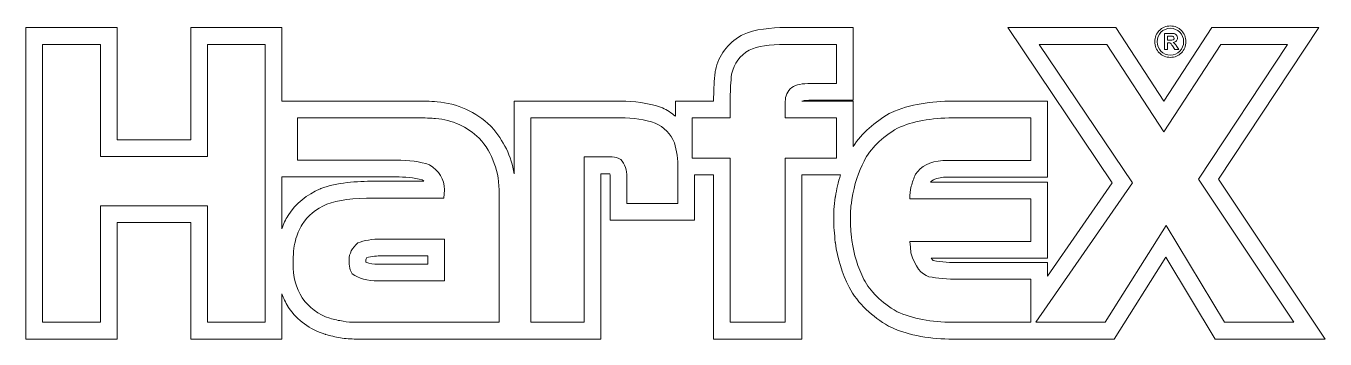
# Model space of a CAD drawing. Header units: millimetres. Extents: x -206 to 294, y 18 to 138.
import ezdxf

# ---------------------------------------------------------------- set-up
doc = ezdxf.new("R2010")
doc.units = ezdxf.units.MM
doc.header["$MEASUREMENT"] = 0
doc.layers.add('Layer 1', color=7, linetype='Continuous')

msp = doc.modelspace()

# ---------------------------------------------------------------- linework, layer by layer
at = {"layer": 'Layer 1', "lineweight": 9}
for points, knots in [([(187.2632, 42.0196), (187.2632, 42.0196), (212.2214, 78.068), (212.2214, 78.068), (212.2214, 78.068), (212.2214, 78.068), (172.0314, 137.8408), (172.0314, 137.8408), (172.0314, 137.8408), (172.0314, 137.8408), (213.6428, 137.8408), (213.6428, 137.8408), (213.6428, 137.8408), (213.6428, 137.8408), (232.1136, 109.4568), (232.1136, 109.4568), (232.1136, 109.4568), (232.1136, 109.4568), (250.5432, 137.8408), (250.5432, 137.8408), (250.5432, 137.8408), (250.5432, 137.8408), (291.6756, 137.8408), (291.6756, 137.8408), (291.6756, 137.8408), (291.6756, 137.8408), (253.1073, 79.4924), (253.1073, 79.4924), (253.1073, 79.4924), (253.1073, 79.4924), (294.107, 17.8408), (294.107, 17.8408), (294.107, 17.8408), (294.107, 17.8408), (251.8297, 17.8408), (251.8297, 17.8408), (251.8297, 17.8408), (251.8297, 17.8408), (232.8541, 49.3545), (232.8541, 49.3545), (232.8541, 49.3545), (232.8541, 49.3545), (212.9615, 17.8408), (212.9615, 17.8408), (212.9615, 17.8408), (212.9615, 17.8408), (150.8162, 17.8408), (150.8162, 17.8408), (150.8162, 17.8408), (142.6184, 17.8408), (134.2678, 19.07), (126.7466, 22.4865), (126.7466, 22.4865), (126.7466, 22.4865), (126.4123, 22.6384), (126.4123, 22.6384), (126.4123, 22.6384), (126.4123, 22.6384), (126.0974, 22.8277), (126.0974, 22.8277), (126.0974, 22.8277), (119.9772, 26.5072), (114.2497, 31.3655), (110.9405, 37.8483), (110.9405, 37.8483), (108.2106, 43.1957), (106.4802, 48.9306), (105.6367, 54.8789), (105.6367, 54.8789), (105.6367, 54.8789), (105.6219, 54.9836), (105.6219, 54.9836), (105.6219, 54.9836), (105.6219, 54.9836), (105.6105, 55.0887), (105.6105, 55.0887), (105.6105, 55.0887), (105.4381, 56.6728), (105.3013, 58.257), (105.1739, 59.8452), (105.1739, 59.8452), (105.07, 61.1416), (105.0062, 62.4457), (105.0062, 63.7464), (105.0062, 63.7464), (105.0062, 65.0809), (105.0064, 66.4469), (105.0937, 67.7785), (105.0937, 67.7785), (105.1952, 69.3252), (105.4268, 70.9261), (105.6262, 72.4644), (105.6262, 72.4644), (105.6262, 72.4644), (105.6414, 72.5813), (105.6414, 72.5813), (105.6414, 72.5813), (105.6414, 72.5813), (105.6608, 72.6976), (105.6608, 72.6976), (105.6608, 72.6976), (106.1296, 75.5117), (106.7618, 78.3282), (107.6051, 81.0758), (107.6051, 81.0758), (107.6051, 81.0758), (92.7495, 81.0758), (92.7495, 81.0758), (92.7495, 81.0758), (92.7495, 81.0758), (92.7495, 17.8408), (92.7495, 17.8408), (92.7495, 17.8408), (92.7495, 17.8408), (58.7965, 17.8408), (58.7965, 17.8408), (58.7965, 17.8408), (58.7965, 17.8408), (58.7965, 81.0758), (58.7965, 81.0758), (58.7965, 81.0758), (58.7965, 81.0758), (51.4683, 81.0758), (51.4683, 81.0758), (51.4683, 81.0758), (51.4683, 81.0758), (51.4683, 63.6513), (51.4683, 63.6513), (51.4683, 63.6513), (51.4683, 63.6513), (18.9945, 63.6513), (18.9945, 63.6513), (18.9945, 63.6513), (18.9945, 63.6513), (18.9945, 80.3007), (18.9945, 80.3007), (18.9945, 80.3007), (18.9945, 80.7423), (18.9557, 81.1454), (18.8544, 81.5231), (18.8544, 81.5231), (18.8544, 81.5231), (15.3898, 81.5231), (15.3898, 81.5231), (15.3898, 81.5231), (15.3898, 81.5231), (15.3898, 17.8408), (15.3898, 17.8408), (15.3898, 17.8408), (15.3898, 17.8408), (-78.8636, 17.8408), (-78.8636, 17.8408), (-78.8636, 17.8408), (-80.8807, 17.8408), (-82.9028, 17.9923), (-84.893, 18.3265), (-84.893, 18.3265), (-86.8339, 18.6526), (-88.7591, 19.0853), (-90.6512, 19.63), (-90.6512, 19.63), (-90.6512, 19.63), (-90.7663, 19.6631), (-90.7663, 19.6631), (-90.7663, 19.6631), (-90.7663, 19.6631), (-90.8802, 19.7006), (-90.8802, 19.7006), (-90.8802, 19.7006), (-96.6211, 21.5901), (-101.3711, 25.0024), (-104.8225, 30.0079), (-104.8225, 30.0079), (-104.8225, 30.0079), (-104.9245, 30.1559), (-104.9245, 30.1559), (-104.9245, 30.1559), (-104.9245, 30.1559), (-105.0183, 30.3095), (-105.0183, 30.3095), (-105.0183, 30.3095), (-106.0033, 31.9231), (-106.8163, 33.5946), (-107.4673, 35.3148), (-107.4673, 35.3148), (-107.4673, 35.3148), (-107.4673, 17.8408), (-107.4673, 17.8408), (-107.4673, 17.8408), (-107.4673, 17.8408), (-142.4561, 17.8408), (-142.4561, 17.8408), (-142.4561, 17.8408), (-142.4561, 17.8408), (-142.4561, 62.7318), (-142.4561, 62.7318), (-142.4561, 62.7318), (-142.4561, 62.7318), (-170.7558, 62.7318), (-170.7558, 62.7318), (-170.7558, 62.7318), (-170.7558, 62.7318), (-170.7558, 17.8408), (-170.7558, 17.8408), (-170.7558, 17.8408), (-170.7558, 17.8408), (-205.893, 17.8408), (-205.893, 17.8408), (-205.893, 17.8408), (-205.893, 17.8408), (-205.893, 137.8408), (-205.893, 137.8408), (-205.893, 137.8408), (-205.893, 137.8408), (-170.7558, 137.8408), (-170.7558, 137.8408), (-170.7558, 137.8408), (-170.7558, 137.8408), (-170.7558, 94.5898), (-170.7558, 94.5898), (-170.7558, 94.5898), (-170.7558, 94.5898), (-142.4561, 94.5898), (-142.4561, 94.5898), (-142.4561, 94.5898), (-142.4561, 94.5898), (-142.4561, 137.8408), (-142.4561, 137.8408), (-142.4561, 137.8408), (-142.4561, 137.8408), (-107.4673, 137.8408), (-107.4673, 137.8408), (-107.4673, 137.8408), (-107.4673, 137.8408), (-107.4673, 109.5042), (-107.4673, 109.5042), (-107.4673, 109.5042), (-107.4673, 109.5042), (-55.6967, 109.5042), (-55.6967, 109.5042), (-55.6967, 109.5042), (-53.0575, 109.5042), (-50.321, 109.4896), (-47.6912, 109.2553), (-47.6912, 109.2553), (-39.7816, 108.5503), (-32.8342, 105.4291), (-27.0422, 99.9518), (-27.0422, 99.9518), (-27.0422, 99.9518), (-26.8404, 99.7609), (-26.8404, 99.7609), (-26.8404, 99.7609), (-26.8404, 99.7609), (-26.6557, 99.5534), (-26.6557, 99.5534), (-26.6557, 99.5534), (-21.9698, 94.2859), (-19.1623, 88.1928), (-17.973, 81.536), (-17.973, 81.536), (-17.973, 81.536), (-17.973, 109.5042), (-17.973, 109.5042), (-17.973, 109.5042), (-17.973, 109.5042), (22.9834, 109.5042), (22.9834, 109.5042), (22.9834, 109.5042), (28.1725, 109.5042), (33.3624, 108.84), (38.3102, 107.2269), (38.3102, 107.2269), (38.3102, 107.2269), (38.6992, 107.1), (38.6992, 107.1), (38.6992, 107.1), (38.6992, 107.1), (39.0691, 106.9243), (39.0691, 106.9243), (39.0691, 106.9243), (40.9189, 106.0457), (42.5866, 104.9544), (44.058, 103.6636), (44.058, 103.6636), (44.058, 103.6636), (44.058, 109.5042), (44.058, 109.5042), (44.058, 109.5042), (44.058, 109.5042), (58.7965, 109.5042), (58.7965, 109.5042), (58.7965, 109.5042), (58.7965, 109.5042), (58.7965, 111.0242), (58.7965, 111.0242), (58.7965, 111.0242), (58.7965, 114.2471), (58.9858, 117.472), (59.3569, 120.6731), (59.3569, 120.6731), (59.3569, 120.6731), (59.3961, 121.0119), (59.3961, 121.0119), (59.3961, 121.0119), (59.3961, 121.0119), (59.4706, 121.3445), (59.4706, 121.3445), (59.4706, 121.3445), (60.7812, 127.2046), (64.1481, 131.7747), (69.3198, 134.7536), (69.3198, 134.7536), (69.3198, 134.7536), (69.5836, 134.9055), (69.5836, 134.9055), (69.5836, 134.9055), (69.5836, 134.9055), (69.8606, 135.0316), (69.8606, 135.0316), (69.8606, 135.0316), (74.851, 137.304), (80.9285, 137.8408), (86.3452, 137.8408), (86.3452, 137.8408), (86.3452, 137.8408), (112.4655, 137.8408), (112.4655, 137.8408), (112.4655, 137.8408), (112.4655, 137.8408), (112.4655, 109.8599), (112.4655, 109.8599), (112.4655, 109.8599), (112.4655, 109.8599), (96.1534, 109.8599), (96.1534, 109.8599), (96.1534, 109.8599), (95.3625, 109.8599), (93.8015, 109.8043), (92.7651, 109.5067), (92.7651, 109.5067), (92.7648, 109.5059), (92.7646, 109.505), (92.7644, 109.5042), (92.7644, 109.5042), (92.7644, 109.5042), (112.4655, 109.5042), (112.4655, 109.5042), (112.4655, 109.5042), (112.4655, 109.5042), (112.4655, 91.9639), (112.4655, 91.9639), (112.4655, 91.9639), (115.8865, 97.3156), (120.9225, 101.4479), (126.3382, 104.6784), (126.3382, 104.6784), (126.3382, 104.6784), (126.6486, 104.8635), (126.6486, 104.8635), (126.6486, 104.8635), (126.6486, 104.8635), (126.9775, 105.0124), (126.9775, 105.0124), (126.9775, 105.0124), (134.3967, 108.3683), (142.7423, 109.5042), (150.8162, 109.5042), (150.8162, 109.5042), (150.8162, 109.5042), (187.2632, 109.5042), (187.2632, 109.5042), (187.2632, 109.5042), (187.2632, 109.5042), (187.2632, 80.1808), (187.2632, 80.1808), (187.2632, 80.1808), (187.2632, 80.1808), (147.2985, 80.1808), (147.2985, 80.1808), (147.2985, 80.1808), (145.6674, 80.0144), (143.4879, 79.5913), (142.2916, 78.3349), (142.2916, 78.3349), (142.2916, 78.3349), (187.2632, 78.3349), (187.2632, 78.3349), (187.2632, 78.3349), (187.2632, 78.3349), (187.2632, 49.01), (187.2632, 49.01), (187.2632, 49.01), (187.2632, 49.01), (142.5287, 49.01), (142.5287, 49.01), (142.5287, 49.01), (142.7942, 48.5763), (143.0612, 48.2473), (143.3059, 48.1246), (143.3059, 48.1246), (146.5461, 47.468), (150.0715, 47.3136), (153.3555, 47.3136), (153.3555, 47.3136), (153.3555, 47.3136), (187.2632, 47.3136), (187.2632, 47.3136), (187.2632, 47.3136), (187.2632, 47.3136), (187.2632, 42.0196), (187.2632, 42.0196)], [0, 0, 0, 0, 0.00961538, 0.00961538, 0.00961538, 0.00961538, 0.01923077, 0.01923077, 0.01923077, 0.01923077, 0.02884615, 0.02884615, 0.02884615, 0.02884615, 0.03846154, 0.03846154, 0.03846154, 0.03846154, 0.04807692, 0.04807692, 0.04807692, 0.04807692, 0.05769231, 0.05769231, 0.05769231, 0.05769231, 0.06730769, 0.06730769, 0.06730769, 0.06730769, 0.07692308, 0.07692308, 0.07692308, 0.07692308, 0.08653846, 0.08653846, 0.08653846, 0.08653846, 0.09615385, 0.09615385, 0.09615385, 0.09615385, 0.10576923, 0.10576923, 0.10576923, 0.10576923, 0.11538462, 0.11538462, 0.11538462, 0.11538462, 0.125, 0.125, 0.125, 0.125, 0.13461538, 0.13461538, 0.13461538, 0.13461538, 0.14423077, 0.14423077, 0.14423077, 0.14423077, 0.15384615, 0.15384615, 0.15384615, 0.15384615, 0.16346154, 0.16346154, 0.16346154, 0.16346154, 0.17307692, 0.17307692, 0.17307692, 0.17307692, 0.18269231, 0.18269231, 0.18269231, 0.18269231, 0.19230769, 0.19230769, 0.19230769, 0.19230769, 0.20192308, 0.20192308, 0.20192308, 0.20192308, 0.21153846, 0.21153846, 0.21153846, 0.21153846, 0.22115385, 0.22115385, 0.22115385, 0.22115385, 0.23076923, 0.23076923, 0.23076923, 0.23076923, 0.24038462, 0.24038462, 0.24038462, 0.24038462, 0.25, 0.25, 0.25, 0.25, 0.25961538, 0.25961538, 0.25961538, 0.25961538, 0.26923077, 0.26923077, 0.26923077, 0.26923077, 0.27884615, 0.27884615, 0.27884615, 0.27884615, 0.28846154, 0.28846154, 0.28846154, 0.28846154, 0.29807692, 0.29807692, 0.29807692, 0.29807692, 0.30769231, 0.30769231, 0.30769231, 0.30769231, 0.31730769, 0.31730769, 0.31730769, 0.31730769, 0.32692308, 0.32692308, 0.32692308, 0.32692308, 0.33653846, 0.33653846, 0.33653846, 0.33653846, 0.34615385, 0.34615385, 0.34615385, 0.34615385, 0.35576923, 0.35576923, 0.35576923, 0.35576923, 0.36538462, 0.36538462, 0.36538462, 0.36538462, 0.375, 0.375, 0.375, 0.375, 0.38461538, 0.38461538, 0.38461538, 0.38461538, 0.39423077, 0.39423077, 0.39423077, 0.39423077, 0.40384615, 0.40384615, 0.40384615, 0.40384615, 0.41346154, 0.41346154, 0.41346154, 0.41346154, 0.42307692, 0.42307692, 0.42307692, 0.42307692, 0.43269231, 0.43269231, 0.43269231, 0.43269231, 0.44230769, 0.44230769, 0.44230769, 0.44230769, 0.45192308, 0.45192308, 0.45192308, 0.45192308, 0.46153846, 0.46153846, 0.46153846, 0.46153846, 0.47115385, 0.47115385, 0.47115385, 0.47115385, 0.48076923, 0.48076923, 0.48076923, 0.48076923, 0.49038462, 0.49038462, 0.49038462, 0.49038462, 0.5, 0.5, 0.5, 0.5, 0.50961538, 0.50961538, 0.50961538, 0.50961538, 0.51923077, 0.51923077, 0.51923077, 0.51923077, 0.52884615, 0.52884615, 0.52884615, 0.52884615, 0.53846154, 0.53846154, 0.53846154, 0.53846154, 0.54807692, 0.54807692, 0.54807692, 0.54807692, 0.55769231, 0.55769231, 0.55769231, 0.55769231, 0.56730769, 0.56730769, 0.56730769, 0.56730769, 0.57692308, 0.57692308, 0.57692308, 0.57692308, 0.58653846, 0.58653846, 0.58653846, 0.58653846, 0.59615385, 0.59615385, 0.59615385, 0.59615385, 0.60576923, 0.60576923, 0.60576923, 0.60576923, 0.61538462, 0.61538462, 0.61538462, 0.61538462, 0.625, 0.625, 0.625, 0.625, 0.63461538, 0.63461538, 0.63461538, 0.63461538, 0.64423077, 0.64423077, 0.64423077, 0.64423077, 0.65384615, 0.65384615, 0.65384615, 0.65384615, 0.66346154, 0.66346154, 0.66346154, 0.66346154, 0.67307692, 0.67307692, 0.67307692, 0.67307692, 0.68269231, 0.68269231, 0.68269231, 0.68269231, 0.69230769, 0.69230769, 0.69230769, 0.69230769, 0.70192308, 0.70192308, 0.70192308, 0.70192308, 0.71153846, 0.71153846, 0.71153846, 0.71153846, 0.72115385, 0.72115385, 0.72115385, 0.72115385, 0.73076923, 0.73076923, 0.73076923, 0.73076923, 0.74038462, 0.74038462, 0.74038462, 0.74038462, 0.75, 0.75, 0.75, 0.75, 0.75961538, 0.75961538, 0.75961538, 0.75961538, 0.76923077, 0.76923077, 0.76923077, 0.76923077, 0.77884615, 0.77884615, 0.77884615, 0.77884615, 0.78846154, 0.78846154, 0.78846154, 0.78846154, 0.79807692, 0.79807692, 0.79807692, 0.79807692, 0.80769231, 0.80769231, 0.80769231, 0.80769231, 0.81730769, 0.81730769, 0.81730769, 0.81730769, 0.82692308, 0.82692308, 0.82692308, 0.82692308, 0.83653846, 0.83653846, 0.83653846, 0.83653846, 0.84615385, 0.84615385, 0.84615385, 0.84615385, 0.85576923, 0.85576923, 0.85576923, 0.85576923, 0.86538462, 0.86538462, 0.86538462, 0.86538462, 0.875, 0.875, 0.875, 0.875, 0.88461538, 0.88461538, 0.88461538, 0.88461538, 0.89423077, 0.89423077, 0.89423077, 0.89423077, 0.90384615, 0.90384615, 0.90384615, 0.90384615, 0.91346154, 0.91346154, 0.91346154, 0.91346154, 0.92307692, 0.92307692, 0.92307692, 0.92307692, 0.93269231, 0.93269231, 0.93269231, 0.93269231, 0.94230769, 0.94230769, 0.94230769, 0.94230769, 0.95192308, 0.95192308, 0.95192308, 0.95192308, 0.96153846, 0.96153846, 0.96153846, 0.96153846, 0.97115385, 0.97115385, 0.97115385, 0.97115385, 0.98076923, 0.98076923, 0.98076923, 0.98076923, 1, 1, 1, 1]), ([(234.5812, 138.4722), (236.2384, 138.4722), (237.74, 137.793), (238.8258, 136.6988), (238.8258, 136.6988), (238.8258, 136.6988), (238.8276, 136.697), (238.8276, 136.697), (238.8276, 136.697), (239.9124, 135.6019), (240.5858, 134.0865), (240.5858, 132.4151), (240.5858, 132.4151), (240.5858, 130.7436), (239.9124, 129.2291), (238.8276, 128.134), (238.8276, 128.134), (238.8276, 128.134), (238.8258, 128.1322), (238.8258, 128.1322), (238.8258, 128.1322), (237.74, 127.0381), (236.2384, 126.3588), (234.5812, 126.3588), (234.5812, 126.3588), (232.924, 126.3588), (231.4215, 127.0381), (230.3357, 128.1322), (230.3357, 128.1322), (230.3357, 128.1322), (230.3339, 128.134), (230.3339, 128.134), (230.3339, 128.134), (229.2491, 129.2291), (228.5757, 130.7436), (228.5757, 132.4151), (228.5757, 132.4151), (228.5757, 134.0865), (229.2491, 135.6019), (230.3339, 136.697), (230.3339, 136.697), (230.3339, 136.697), (230.3357, 136.6988), (230.3357, 136.6988), (230.3357, 136.6988), (231.4215, 137.793), (232.924, 138.4722), (234.5812, 138.4722)], [0, 0, 0, 0, 0.07692308, 0.07692308, 0.07692308, 0.07692308, 0.15384615, 0.15384615, 0.15384615, 0.15384615, 0.23076923, 0.23076923, 0.23076923, 0.23076923, 0.30769231, 0.30769231, 0.30769231, 0.30769231, 0.38461538, 0.38461538, 0.38461538, 0.38461538, 0.46153846, 0.46153846, 0.46153846, 0.46153846, 0.53846154, 0.53846154, 0.53846154, 0.53846154, 0.61538462, 0.61538462, 0.61538462, 0.61538462, 0.69230769, 0.69230769, 0.69230769, 0.69230769, 0.76923077, 0.76923077, 0.76923077, 0.76923077, 0.84615385, 0.84615385, 0.84615385, 0.84615385, 1, 1, 1, 1]), ([(238.1952, 136.0611), (237.2705, 136.992), (235.9916, 137.5702), (234.5812, 137.5702), (234.5812, 137.5702), (233.1708, 137.5702), (231.891, 136.992), (230.9662, 136.0611), (230.9662, 136.0611), (230.0433, 135.1284), (229.47, 133.8376), (229.47, 132.4151), (229.47, 132.4151), (229.47, 130.9926), (230.0433, 129.7027), (230.9662, 128.77), (230.9662, 128.77), (231.891, 127.8391), (233.1708, 127.2609), (234.5812, 127.2609), (234.5812, 127.2609), (235.9916, 127.2609), (237.2705, 127.8391), (238.1952, 128.77), (238.1952, 128.77), (239.1182, 129.7027), (239.6915, 130.9926), (239.6915, 132.4151), (239.6915, 132.4151), (239.6915, 133.8376), (239.1182, 135.1284), (238.1952, 136.0611)], [0, 0, 0, 0, 0.11111111, 0.11111111, 0.11111111, 0.11111111, 0.22222222, 0.22222222, 0.22222222, 0.22222222, 0.33333333, 0.33333333, 0.33333333, 0.33333333, 0.44444444, 0.44444444, 0.44444444, 0.44444444, 0.55555556, 0.55555556, 0.55555556, 0.55555556, 0.66666667, 0.66666667, 0.66666667, 0.66666667, 0.77777778, 0.77777778, 0.77777778, 0.77777778, 1, 1, 1, 1]), ([(232.263, 129.4113), (232.263, 129.4113), (232.263, 135.6073), (232.263, 135.6073), (232.263, 135.6073), (232.263, 135.6073), (234.8754, 135.6073), (234.8754, 135.6073), (234.8754, 135.6073), (235.5319, 135.6073), (236.0095, 135.5505), (236.3073, 135.4396), (236.3073, 135.4396), (236.606, 135.3286), (236.843, 135.1311), (237.0219, 134.8469), (237.0219, 134.8469), (237.2007, 134.561), (237.2911, 134.2372), (237.2911, 133.8709), (237.2911, 133.8709), (237.2911, 133.4046), (237.156, 133.0212), (236.8859, 132.7181), (236.8859, 132.7181), (236.6158, 132.4151), (236.2125, 132.2247), (235.675, 132.1454), (235.675, 132.1454), (235.9424, 131.9884), (236.1624, 131.8152), (236.3359, 131.6267), (236.3359, 131.6267), (236.5103, 131.4373), (236.7446, 131.1017), (237.0389, 130.62), (237.0389, 130.62), (237.0389, 130.62), (237.7883, 129.4113), (237.7883, 129.4113), (237.7883, 129.4113), (237.7883, 129.4113), (236.3055, 129.4113), (236.3055, 129.4113), (236.3055, 129.4113), (236.3055, 129.4113), (235.4165, 130.7644), (235.4165, 130.7644), (235.4165, 130.7644), (235.0972, 131.2442), (234.879, 131.5473), (234.7601, 131.6727), (234.7601, 131.6727), (234.6429, 131.7963), (234.5186, 131.8829), (234.3871, 131.9298), (234.3871, 131.9298), (234.2539, 131.9758), (234.0446, 131.9983), (233.7593, 131.9983), (233.7593, 131.9983), (233.7593, 131.9983), (233.5071, 131.9983), (233.5071, 131.9983), (233.5071, 131.9983), (233.5071, 131.9983), (233.5071, 129.4113), (233.5071, 129.4113), (233.5071, 129.4113), (233.5071, 129.4113), (232.263, 129.4113), (232.263, 129.4113)], [0, 0, 0, 0, 0.05263158, 0.05263158, 0.05263158, 0.05263158, 0.10526316, 0.10526316, 0.10526316, 0.10526316, 0.15789474, 0.15789474, 0.15789474, 0.15789474, 0.21052632, 0.21052632, 0.21052632, 0.21052632, 0.26315789, 0.26315789, 0.26315789, 0.26315789, 0.31578947, 0.31578947, 0.31578947, 0.31578947, 0.36842105, 0.36842105, 0.36842105, 0.36842105, 0.42105263, 0.42105263, 0.42105263, 0.42105263, 0.47368421, 0.47368421, 0.47368421, 0.47368421, 0.52631579, 0.52631579, 0.52631579, 0.52631579, 0.57894737, 0.57894737, 0.57894737, 0.57894737, 0.63157895, 0.63157895, 0.63157895, 0.63157895, 0.68421053, 0.68421053, 0.68421053, 0.68421053, 0.73684211, 0.73684211, 0.73684211, 0.73684211, 0.78947368, 0.78947368, 0.78947368, 0.78947368, 0.84210526, 0.84210526, 0.84210526, 0.84210526, 0.89473684, 0.89473684, 0.89473684, 0.89473684, 1, 1, 1, 1]), ([(-177.1601, 131.3816), (-177.1601, 131.3816), (-177.1601, 88.1304), (-177.1601, 88.1304), (-177.1601, 88.1304), (-177.1601, 88.1304), (-136.0517, 88.1304), (-136.0517, 88.1304), (-136.0517, 88.1304), (-136.0517, 88.1304), (-136.0517, 131.3816), (-136.0517, 131.3816), (-136.0517, 131.3816), (-136.0517, 131.3816), (-113.8716, 131.3816), (-113.8716, 131.3816), (-113.8716, 131.3816), (-113.8716, 131.3816), (-113.8716, 24.3001), (-113.8716, 24.3001), (-113.8716, 24.3001), (-113.8716, 24.3001), (-136.0517, 24.3001), (-136.0517, 24.3001), (-136.0517, 24.3001), (-136.0517, 24.3001), (-136.0517, 69.1911), (-136.0517, 69.1911), (-136.0517, 69.1911), (-136.0517, 69.1911), (-177.1601, 69.1911), (-177.1601, 69.1911), (-177.1601, 69.1911), (-177.1601, 69.1911), (-177.1601, 24.3001), (-177.1601, 24.3001), (-177.1601, 24.3001), (-177.1601, 24.3001), (-199.4887, 24.3001), (-199.4887, 24.3001), (-199.4887, 24.3001), (-199.4887, 24.3001), (-199.4887, 131.3816), (-199.4887, 131.3816), (-199.4887, 131.3816), (-199.4887, 131.3816), (-177.1601, 131.3816), (-177.1601, 131.3816)], [0, 0, 0, 0, 0.07692308, 0.07692308, 0.07692308, 0.07692308, 0.15384615, 0.15384615, 0.15384615, 0.15384615, 0.23076923, 0.23076923, 0.23076923, 0.23076923, 0.30769231, 0.30769231, 0.30769231, 0.30769231, 0.38461538, 0.38461538, 0.38461538, 0.38461538, 0.46153846, 0.46153846, 0.46153846, 0.46153846, 0.53846154, 0.53846154, 0.53846154, 0.53846154, 0.61538462, 0.61538462, 0.61538462, 0.61538462, 0.69230769, 0.69230769, 0.69230769, 0.69230769, 0.76923077, 0.76923077, 0.76923077, 0.76923077, 0.84615385, 0.84615385, 0.84615385, 0.84615385, 1, 1, 1, 1]), ([(65.2008, 87.5351), (65.2008, 87.5351), (50.4624, 87.5351), (50.4624, 87.5351), (50.4624, 87.5351), (50.4624, 87.5351), (50.4624, 103.0448), (50.4624, 103.0448), (50.4624, 103.0448), (50.4624, 103.0448), (65.2008, 103.0448), (65.2008, 103.0448), (65.2008, 103.0448), (65.2008, 103.0448), (65.2008, 111.0243), (65.2008, 111.0243), (65.2008, 111.0243), (65.2008, 113.9571), (65.372, 116.9393), (65.7178, 119.9232), (65.7178, 119.9232), (66.6294, 123.9992), (68.8719, 127.0571), (72.4958, 129.1445), (72.4958, 129.1445), (75.7722, 130.6365), (80.3811, 131.3816), (86.3453, 131.3816), (86.3453, 131.3816), (86.3453, 131.3816), (106.0612, 131.3816), (106.0612, 131.3816), (106.0612, 131.3816), (106.0612, 131.3816), (106.0612, 116.3192), (106.0612, 116.3192), (106.0612, 116.3192), (106.0612, 116.3192), (96.1535, 116.3192), (96.1535, 116.3192), (96.1535, 116.3192), (92.9749, 116.3192), (90.5595, 115.8207), (88.8585, 114.8026), (88.8585, 114.8026), (87.1836, 113.2613), (86.3453, 111.4717), (86.3453, 109.3843), (86.3453, 109.3843), (86.3453, 109.3843), (86.3453, 103.0448), (86.3453, 103.0448), (86.3453, 103.0448), (86.3453, 103.0448), (106.0612, 103.0448), (106.0612, 103.0448), (106.0612, 103.0448), (106.0612, 103.0448), (106.0612, 87.5351), (106.0612, 87.5351), (106.0612, 87.5351), (106.0612, 87.5351), (86.3453, 87.5351), (86.3453, 87.5351), (86.3453, 87.5351), (86.3453, 87.5351), (86.3453, 24.3001), (86.3453, 24.3001), (86.3453, 24.3001), (86.3453, 24.3001), (65.2008, 24.3001), (65.2008, 24.3001), (65.2008, 24.3001), (65.2008, 24.3001), (65.2008, 87.5351), (65.2008, 87.5351)], [0, 0, 0, 0, 0.05, 0.05, 0.05, 0.05, 0.1, 0.1, 0.1, 0.1, 0.15, 0.15, 0.15, 0.15, 0.2, 0.2, 0.2, 0.2, 0.25, 0.25, 0.25, 0.25, 0.3, 0.3, 0.3, 0.3, 0.35, 0.35, 0.35, 0.35, 0.4, 0.4, 0.4, 0.4, 0.45, 0.45, 0.45, 0.45, 0.5, 0.5, 0.5, 0.5, 0.55, 0.55, 0.55, 0.55, 0.6, 0.6, 0.6, 0.6, 0.65, 0.65, 0.65, 0.65, 0.7, 0.7, 0.7, 0.7, 0.75, 0.75, 0.75, 0.75, 0.8, 0.8, 0.8, 0.8, 0.85, 0.85, 0.85, 0.85, 0.9, 0.9, 0.9, 0.9, 1, 1, 1, 1]), ([(219.9955, 78.0143), (219.9955, 78.0143), (184.1126, 131.3816), (184.1126, 131.3816), (184.1126, 131.3816), (184.1126, 131.3816), (210.1856, 131.3816), (210.1856, 131.3816), (210.1856, 131.3816), (210.1856, 131.3816), (232.1195, 97.6758), (232.1195, 97.6758), (232.1195, 97.6758), (232.1195, 97.6758), (254.0045, 131.3816), (254.0045, 131.3816), (254.0045, 131.3816), (254.0045, 131.3816), (279.709, 131.3816), (279.709, 131.3816), (279.709, 131.3816), (279.709, 131.3816), (245.4031, 79.4816), (245.4031, 79.4816), (245.4031, 79.4816), (245.4031, 79.4816), (282.0999, 24.3001), (282.0999, 24.3001), (282.0999, 24.3001), (282.0999, 24.3001), (255.4331, 24.3001), (255.4331, 24.3001), (255.4331, 24.3001), (255.4331, 24.3001), (232.9823, 61.5851), (232.9823, 61.5851), (232.9823, 61.5851), (232.9823, 61.5851), (209.4469, 24.3001), (209.4469, 24.3001), (209.4469, 24.3001), (209.4469, 24.3001), (182.8062, 24.3001), (182.8062, 24.3001), (182.8062, 24.3001), (182.8062, 24.3001), (219.9955, 78.0143), (219.9955, 78.0143)], [0, 0, 0, 0, 0.07692308, 0.07692308, 0.07692308, 0.07692308, 0.15384615, 0.15384615, 0.15384615, 0.15384615, 0.23076923, 0.23076923, 0.23076923, 0.23076923, 0.30769231, 0.30769231, 0.30769231, 0.30769231, 0.38461538, 0.38461538, 0.38461538, 0.38461538, 0.46153846, 0.46153846, 0.46153846, 0.46153846, 0.53846154, 0.53846154, 0.53846154, 0.53846154, 0.61538462, 0.61538462, 0.61538462, 0.61538462, 0.69230769, 0.69230769, 0.69230769, 0.69230769, 0.76923077, 0.76923077, 0.76923077, 0.76923077, 0.84615385, 0.84615385, 0.84615385, 0.84615385, 1, 1, 1, 1]), ([(233.5071, 132.9851), (233.5071, 132.9851), (234.4256, 132.9851), (234.4256, 132.9851), (234.4256, 132.9851), (235.0203, 132.9851), (235.3906, 133.0113), (235.539, 133.0618), (235.539, 133.0618), (235.6866, 133.1123), (235.8038, 133.1998), (235.8869, 133.3243), (235.8869, 133.3243), (235.971, 133.4479), (236.0121, 133.6039), (236.0121, 133.7898), (236.0121, 133.7898), (236.0121, 133.999), (235.9567, 134.1659), (235.8467, 134.2958), (235.8467, 134.2958), (235.7367, 134.4248), (235.5811, 134.5051), (235.3807, 134.5384), (235.3807, 134.5384), (235.2788, 134.5529), (234.9774, 134.5601), (234.4757, 134.5601), (234.4757, 134.5601), (234.4757, 134.5601), (233.5071, 134.5601), (233.5071, 134.5601), (233.5071, 134.5601), (233.5071, 134.5601), (233.5071, 132.9851), (233.5071, 132.9851)], [0, 0, 0, 0, 0.1, 0.1, 0.1, 0.1, 0.2, 0.2, 0.2, 0.2, 0.3, 0.3, 0.3, 0.3, 0.4, 0.4, 0.4, 0.4, 0.5, 0.5, 0.5, 0.5, 0.6, 0.6, 0.6, 0.6, 0.7, 0.7, 0.7, 0.7, 0.8, 0.8, 0.8, 0.8, 1, 1, 1, 1]), ([(-101.4437, 103.0448), (-101.4437, 103.0448), (-55.6967, 103.0448), (-55.6967, 103.0448), (-55.6967, 103.0448), (-52.3208, 103.0448), (-49.8321, 102.9708), (-48.255, 102.8211), (-48.255, 102.8211), (-41.7477, 102.2504), (-36.1537, 99.7139), (-31.4225, 95.2397), (-31.4225, 95.2397), (-26.2705, 89.448), (-23.7084, 82.2894), (-23.7084, 73.7392), (-23.7084, 73.7392), (-23.7084, 73.7392), (-23.7084, 24.3001), (-23.7084, 24.3001), (-23.7084, 24.3001), (-23.7084, 24.3001), (-78.8636, 24.3001), (-78.8636, 24.3001), (-78.8636, 24.3001), (-80.5385, 24.3001), (-82.2151, 24.4251), (-83.841, 24.6982), (-83.841, 24.6982), (-85.467, 24.9712), (-87.1681, 25.3446), (-88.8936, 25.8414), (-88.8936, 25.8414), (-93.4274, 27.3333), (-96.9762, 29.9421), (-99.5645, 33.6957), (-99.5645, 33.6957), (-101.9309, 37.5727), (-103.1133, 41.9975), (-103.1133, 46.9931), (-103.1133, 46.9931), (-103.1133, 50.3504), (-102.8182, 53.2322), (-102.2017, 55.6683), (-102.2017, 55.6683), (-101.6096, 58.0798), (-100.7224, 60.1935), (-99.5645, 61.9832), (-99.5645, 61.9832), (-97.4705, 65.3388), (-94.3146, 67.9229), (-90.1248, 69.7618), (-90.1248, 69.7618), (-85.9368, 71.3789), (-79.8731, 72.1733), (-71.9371, 72.1733), (-71.9371, 72.1733), (-71.9371, 72.1733), (-45.0013, 72.1733), (-45.0013, 72.1733), (-45.0013, 72.1733), (-45.0013, 72.1733), (-44.8529, 75.3545), (-44.8529, 75.3545), (-44.8529, 75.3545), (-44.8529, 79.3812), (-46.7757, 82.6135), (-50.6197, 85.025), (-50.6197, 85.025), (-54.193, 86.1928), (-58.4823, 86.7882), (-63.4842, 86.7882), (-63.4842, 86.7882), (-63.4842, 86.7882), (-101.4437, 86.7882), (-101.4437, 86.7882), (-101.4437, 86.7882), (-101.4437, 86.7882), (-101.4437, 103.0448), (-101.4437, 103.0448)], [0, 0, 0, 0, 0.04761905, 0.04761905, 0.04761905, 0.04761905, 0.0952381, 0.0952381, 0.0952381, 0.0952381, 0.14285714, 0.14285714, 0.14285714, 0.14285714, 0.19047619, 0.19047619, 0.19047619, 0.19047619, 0.23809524, 0.23809524, 0.23809524, 0.23809524, 0.28571429, 0.28571429, 0.28571429, 0.28571429, 0.33333333, 0.33333333, 0.33333333, 0.33333333, 0.38095238, 0.38095238, 0.38095238, 0.38095238, 0.42857143, 0.42857143, 0.42857143, 0.42857143, 0.47619048, 0.47619048, 0.47619048, 0.47619048, 0.52380952, 0.52380952, 0.52380952, 0.52380952, 0.57142857, 0.57142857, 0.57142857, 0.57142857, 0.61904762, 0.61904762, 0.61904762, 0.61904762, 0.66666667, 0.66666667, 0.66666667, 0.66666667, 0.71428571, 0.71428571, 0.71428571, 0.71428571, 0.76190476, 0.76190476, 0.76190476, 0.76190476, 0.80952381, 0.80952381, 0.80952381, 0.80952381, 0.85714286, 0.85714286, 0.85714286, 0.85714286, 0.9047619, 0.9047619, 0.9047619, 0.9047619, 1, 1, 1, 1]), ([(-11.5687, 103.0448), (-11.5687, 103.0448), (22.9834, 103.0448), (22.9834, 103.0448), (22.9834, 103.0448), (27.8386, 103.0448), (32.2991, 102.3983), (36.3404, 101.0808), (36.3404, 101.0808), (39.7408, 99.4655), (42.2068, 96.9061), (43.6843, 93.4007), (43.6843, 93.4007), (44.596, 90.5419), (45.064, 87.137), (45.064, 83.26), (45.064, 83.26), (45.064, 83.26), (45.064, 70.1106), (45.064, 70.1106), (45.064, 70.1106), (45.064, 70.1106), (25.3988, 70.1106), (25.3988, 70.1106), (25.3988, 70.1106), (25.3988, 70.1106), (25.3988, 80.3007), (25.3988, 80.3007), (25.3988, 80.3007), (25.3988, 82.9359), (24.6094, 85.1729), (23.0079, 87.0383), (23.0079, 87.0383), (21.9967, 87.6584), (20.9139, 87.9825), (19.7542, 87.9825), (19.7542, 87.9825), (19.7542, 87.9825), (16.2054, 87.9825), (16.2054, 87.9825), (16.2054, 87.9825), (16.2054, 87.9825), (8.9855, 87.9825), (8.9855, 87.9825), (8.9855, 87.9825), (8.9855, 87.9825), (8.9855, 24.3001), (8.9855, 24.3001), (8.9855, 24.3001), (8.9855, 24.3001), (-11.5687, 24.3001), (-11.5687, 24.3001), (-11.5687, 24.3001), (-11.5687, 24.3001), (-11.5687, 103.0448), (-11.5687, 103.0448)], [0, 0, 0, 0, 0.06666667, 0.06666667, 0.06666667, 0.06666667, 0.13333333, 0.13333333, 0.13333333, 0.13333333, 0.2, 0.2, 0.2, 0.2, 0.26666667, 0.26666667, 0.26666667, 0.26666667, 0.33333333, 0.33333333, 0.33333333, 0.33333333, 0.4, 0.4, 0.4, 0.4, 0.46666667, 0.46666667, 0.46666667, 0.46666667, 0.53333333, 0.53333333, 0.53333333, 0.53333333, 0.6, 0.6, 0.6, 0.6, 0.66666667, 0.66666667, 0.66666667, 0.66666667, 0.73333333, 0.73333333, 0.73333333, 0.73333333, 0.8, 0.8, 0.8, 0.8, 0.86666667, 0.86666667, 0.86666667, 0.86666667, 1, 1, 1, 1]), ([(150.8162, 24.3001), (142.5117, 24.3001), (135.3407, 25.667), (129.3765, 28.3761), (129.3765, 28.3761), (123.215, 32.0805), (118.9763, 36.2305), (116.6343, 40.805), (116.6343, 40.805), (114.294, 45.4025), (112.7414, 50.3998), (111.9765, 55.7934), (111.9765, 55.7934), (111.7791, 57.6077), (111.6569, 59.1243), (111.5573, 60.3662), (111.5573, 60.3662), (111.4595, 61.5851), (111.4106, 62.7283), (111.4106, 63.7464), (111.4106, 63.7464), (111.4106, 65.3881), (111.4351, 66.6053), (111.484, 67.3521), (111.484, 67.3521), (111.5329, 68.0972), (111.7058, 69.5381), (111.9765, 71.6272), (111.9765, 71.6272), (112.937, 77.3925), (114.5158, 82.3405), (116.6832, 86.4165), (116.6832, 86.4165), (119.0741, 91.1883), (123.3879, 95.4141), (129.5983, 99.1185), (129.5983, 99.1185), (135.3652, 101.7272), (142.4628, 103.0448), (150.8162, 103.0448), (150.8162, 103.0448), (150.8162, 103.0448), (180.8589, 103.0448), (180.8589, 103.0448), (180.8589, 103.0448), (180.8589, 103.0448), (180.8589, 86.6402), (180.8589, 86.6402), (180.8589, 86.6402), (180.8589, 86.6402), (153.5022, 86.6402), (153.5022, 86.6402), (153.5022, 86.6402), (153.5022, 86.6402), (146.9967, 86.6402), (146.9967, 86.6402), (146.9967, 86.6402), (141.9948, 86.1928), (138.4948, 84.4278), (136.5231, 81.3453), (136.5231, 81.3453), (135.8088, 79.804), (135.2656, 78.2627), (134.8709, 76.6967), (134.8709, 76.6967), (134.478, 75.1308), (134.2806, 73.5155), (134.2806, 71.8756), (134.2806, 71.8756), (134.2806, 71.8756), (180.8589, 71.8756), (180.8589, 71.8756), (180.8589, 71.8756), (180.8589, 71.8756), (180.8589, 55.4693), (180.8589, 55.4693), (180.8589, 55.4693), (180.8589, 55.4693), (134.2806, 55.4693), (134.2806, 55.4693), (134.2806, 55.4693), (134.2806, 55.4693), (134.5024, 53.2833), (134.5024, 53.2833), (134.5024, 53.2833), (134.5024, 53.2833), (134.7242, 51.0216), (134.7242, 51.0216), (134.7242, 51.0216), (136.3257, 45.8006), (138.6171, 42.7427), (141.649, 41.8742), (141.649, 41.8742), (144.7786, 41.2031), (148.6733, 40.8544), (153.3555, 40.8544), (153.3555, 40.8544), (153.3555, 40.8544), (180.8589, 40.8544), (180.8589, 40.8544), (180.8589, 40.8544), (180.8589, 40.8544), (180.8589, 24.3001), (180.8589, 24.3001), (180.8589, 24.3001), (180.8589, 24.3001), (150.8162, 24.3001), (150.8162, 24.3001)], [0, 0, 0, 0, 0.03571429, 0.03571429, 0.03571429, 0.03571429, 0.07142857, 0.07142857, 0.07142857, 0.07142857, 0.10714286, 0.10714286, 0.10714286, 0.10714286, 0.14285714, 0.14285714, 0.14285714, 0.14285714, 0.17857143, 0.17857143, 0.17857143, 0.17857143, 0.21428571, 0.21428571, 0.21428571, 0.21428571, 0.25, 0.25, 0.25, 0.25, 0.28571429, 0.28571429, 0.28571429, 0.28571429, 0.32142857, 0.32142857, 0.32142857, 0.32142857, 0.35714286, 0.35714286, 0.35714286, 0.35714286, 0.39285714, 0.39285714, 0.39285714, 0.39285714, 0.42857143, 0.42857143, 0.42857143, 0.42857143, 0.46428571, 0.46428571, 0.46428571, 0.46428571, 0.5, 0.5, 0.5, 0.5, 0.53571429, 0.53571429, 0.53571429, 0.53571429, 0.57142857, 0.57142857, 0.57142857, 0.57142857, 0.60714286, 0.60714286, 0.60714286, 0.60714286, 0.64285714, 0.64285714, 0.64285714, 0.64285714, 0.67857143, 0.67857143, 0.67857143, 0.67857143, 0.71428571, 0.71428571, 0.71428571, 0.71428571, 0.75, 0.75, 0.75, 0.75, 0.78571429, 0.78571429, 0.78571429, 0.78571429, 0.82142857, 0.82142857, 0.82142857, 0.82142857, 0.85714286, 0.85714286, 0.85714286, 0.85714286, 0.89285714, 0.89285714, 0.89285714, 0.89285714, 0.92857143, 0.92857143, 0.92857143, 0.92857143, 1, 1, 1, 1]), ([(-107.4673, 80.3289), (-107.4673, 80.3289), (-107.4673, 60.3354), (-107.4673, 60.3354), (-107.4673, 60.3354), (-106.8133, 62.1229), (-105.9847, 63.8419), (-104.965, 65.4552), (-104.965, 65.4552), (-101.9977, 70.15), (-97.7108, 73.4767), (-92.6803, 75.6847), (-92.6803, 75.6847), (-92.6803, 75.6847), (-92.5487, 75.7423), (-92.5487, 75.7423), (-92.5487, 75.7423), (-92.5487, 75.7423), (-92.4145, 75.7942), (-92.4145, 75.7942), (-92.4145, 75.7942), (-86.2369, 78.1796), (-78.497, 78.6325), (-71.9371, 78.6325), (-71.9371, 78.6325), (-71.9371, 78.6325), (-52.7625, 78.6325), (-52.7625, 78.6325), (-52.7625, 78.6325), (-52.9522, 78.8011), (-53.1568, 78.9628), (-53.3747, 79.1199), (-53.3747, 79.1199), (-56.6068, 80.0496), (-60.1629, 80.3289), (-63.4842, 80.3289), (-63.4842, 80.3289), (-63.4842, 80.3289), (-107.4673, 80.3289), (-107.4673, 80.3289)], [0, 0, 0, 0, 0.09090909, 0.09090909, 0.09090909, 0.09090909, 0.18181818, 0.18181818, 0.18181818, 0.18181818, 0.27272727, 0.27272727, 0.27272727, 0.27272727, 0.36363636, 0.36363636, 0.36363636, 0.36363636, 0.45454545, 0.45454545, 0.45454545, 0.45454545, 0.54545455, 0.54545455, 0.54545455, 0.54545455, 0.63636364, 0.63636364, 0.63636364, 0.63636364, 0.72727273, 0.72727273, 0.72727273, 0.72727273, 0.81818182, 0.81818182, 0.81818182, 0.81818182, 1, 1, 1, 1]), ([(-70.4596, 40.2572), (-70.4596, 40.2572), (-44.8529, 40.2572), (-44.8529, 40.2572), (-44.8529, 40.2572), (-44.8529, 40.2572), (-44.8529, 56.3641), (-44.8529, 56.3641), (-44.8529, 56.3641), (-44.8529, 56.3641), (-68.8825, 56.3641), (-68.8825, 56.3641), (-68.8825, 56.3641), (-72.6532, 56.3641), (-75.7584, 55.8674), (-78.1475, 54.8492), (-78.1475, 54.8492), (-80.39, 52.9592), (-81.5252, 50.7714), (-81.5252, 48.3107), (-81.5252, 48.3107), (-81.5252, 45.9503), (-81.1305, 44.1606), (-80.3656, 42.9417), (-80.3656, 42.9417), (-77.779, 41.152), (-74.4765, 40.2572), (-70.4596, 40.2572)], [0, 0, 0, 0, 0.125, 0.125, 0.125, 0.125, 0.25, 0.25, 0.25, 0.25, 0.375, 0.375, 0.375, 0.375, 0.5, 0.5, 0.5, 0.5, 0.625, 0.625, 0.625, 0.625, 0.75, 0.75, 0.75, 0.75, 1, 1, 1, 1]), ([(-51.2571, 46.7165), (-51.2571, 46.7165), (-51.2571, 49.9048), (-51.2571, 49.9048), (-51.2571, 49.9048), (-51.2571, 49.9048), (-68.8825, 49.9048), (-68.8825, 49.9048), (-68.8825, 49.9048), (-70.6621, 49.9048), (-72.8847, 49.7822), (-74.7143, 49.2356), (-74.7143, 49.2356), (-74.9442, 48.9553), (-75.121, 48.6378), (-75.121, 48.3106), (-75.121, 48.3106), (-75.121, 48.0984), (-75.1146, 47.766), (-75.0905, 47.4222), (-75.0905, 47.4222), (-73.6203, 46.8786), (-71.9697, 46.7165), (-70.4596, 46.7165), (-70.4596, 46.7165), (-70.4596, 46.7165), (-51.2571, 46.7165), (-51.2571, 46.7165)], [0, 0, 0, 0, 0.125, 0.125, 0.125, 0.125, 0.25, 0.25, 0.25, 0.25, 0.375, 0.375, 0.375, 0.375, 0.5, 0.5, 0.5, 0.5, 0.625, 0.625, 0.625, 0.625, 0.75, 0.75, 0.75, 0.75, 1, 1, 1, 1])]:
    msp.add_open_spline(points, degree=3, knots=knots, dxfattribs=at)

doc.saveas('drawing.dxf')
